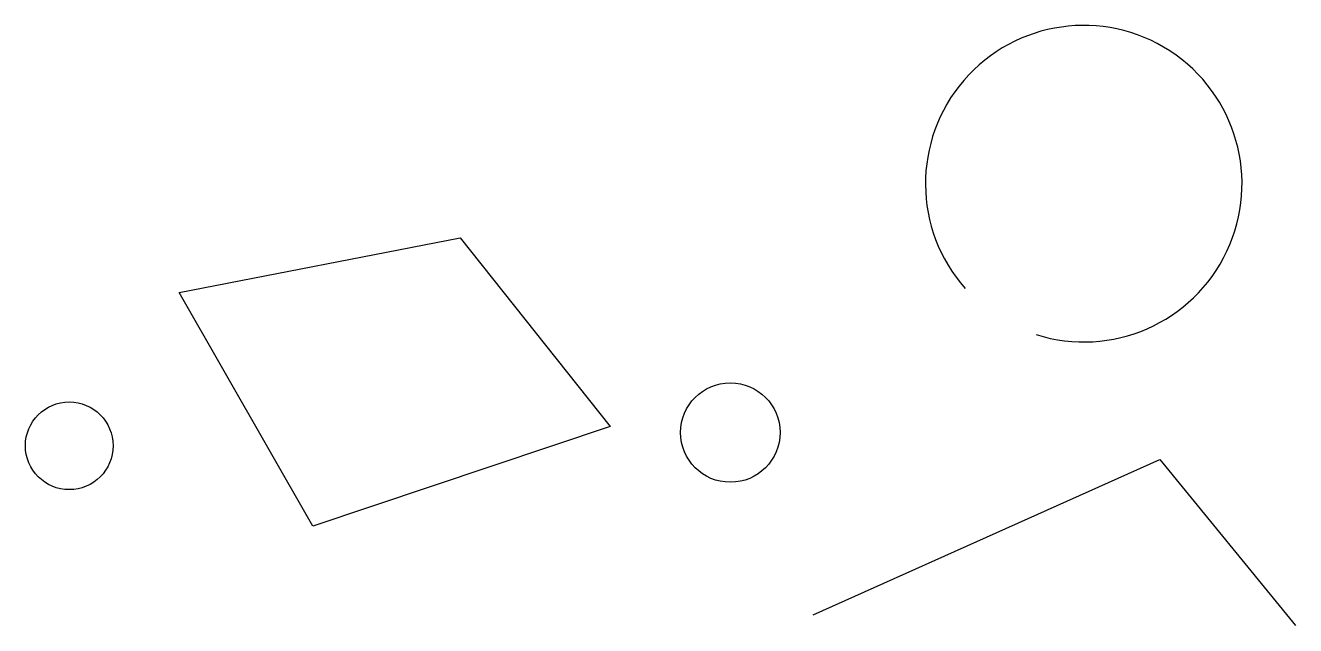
# Model space of a CAD drawing. Header units: millimetres. Extents: x 88 to 3470, y -63 to 1535.
import ezdxf

# ---------------------------------------------------------------- set-up
doc = ezdxf.new("R2010")
doc.units = ezdxf.units.MM

msp = doc.modelspace()

# ---------------------------------------------------------------- linework, layer by layer
for p, q in [((497.7, 824.1), (1246, 969.3)), ((1246, 969.3), (1644.8, 466.9)), ((853.2, 202), (497.7, 824.1)), ((1644.8, 466.9), (853.2, 202)), ((2185.4, -34.6), (3108.7, 379.6)), ((3108.7, 379.6), (3469.9, -62.8))]:
    msp.add_line(p, q)
for centre, radius in [((1965, 451.2), 132.3), ((205, 415.9), 116.7)]:
    msp.add_circle(centre, radius)
msp.add_arc((2905.9, 1113.9), 421.4, 252.4649, 221.5398)

doc.saveas('drawing.dxf')
